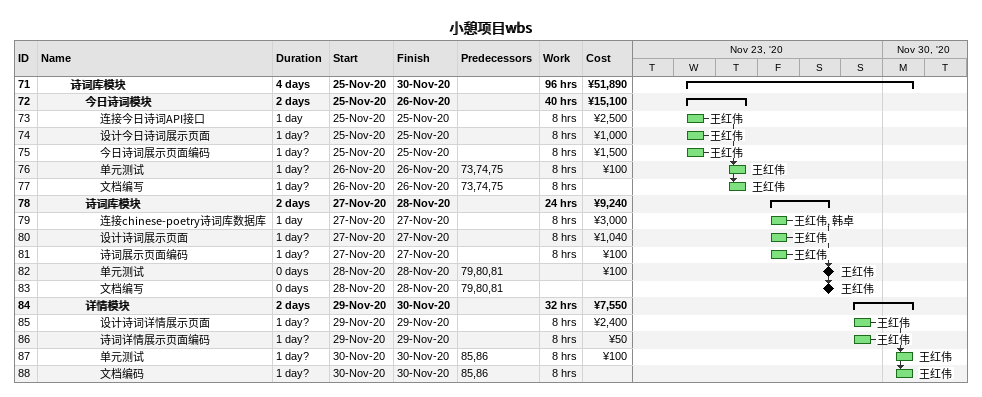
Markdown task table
小憩项目wbs

| ID | Level | Task | Duration | Start | Finish | Predecessors | Resources | Work (h) | Cost (¥) |
|---|---|---|---|---|---|---|---|---|---|
| 71 | 3 | **诗词库模块** | 4d | 2020-11-25 | 2020-11-30 |  |  | 96 | 51890 |
| 72 | 4 | **今日诗词模块** | 2d | 2020-11-25 | 2020-11-26 |  |  | 40 | 15100 |
| 73 | 5 | 连接今日诗词API接口 | 1d | 2020-11-25 | 2020-11-25 |  | 王红伟 | 8 | 2500 |
| 74 | 5 | 设计今日诗词展示页面 | 1d? | 2020-11-25 | 2020-11-25 |  | 王红伟 | 8 | 1000 |
| 75 | 5 | 今日诗词展示页面编码 | 1d? | 2020-11-25 | 2020-11-25 |  | 王红伟 | 8 | 1500 |
| 76 | 5 | 单元测试 | 1d? | 2020-11-26 | 2020-11-26 | 73, 74, 75 | 王红伟 | 8 | 100 |
| 77 | 5 | 文档编写 | 1d? | 2020-11-26 | 2020-11-26 | 73, 74, 75 | 王红伟 | 8 |  |
| 78 | 4 | **诗词库模块** | 2d | 2020-11-27 | 2020-11-28 |  |  | 24 | 9240 |
| 79 | 5 | 连接chinese-poetry诗词库数据库 | 1d | 2020-11-27 | 2020-11-27 |  | 王红伟, 韩卓 | 8 | 3000 |
| 80 | 5 | 设计诗词展示页面 | 1d? | 2020-11-27 | 2020-11-27 |  | 王红伟 | 8 | 1040 |
| 81 | 5 | 诗词展示页面编码 | 1d? | 2020-11-27 | 2020-11-27 |  | 王红伟 | 8 | 100 |
| 82 | 5 | 单元测试 | 0d | 2020-11-28 | 2020-11-28 | 79, 80, 81 | 王红伟 |  | 100 |
| 83 | 5 | 文档编写 | 0d | 2020-11-28 | 2020-11-28 | 79, 80, 81 | 王红伟 |  |  |
| 84 | 4 | **详情模块** | 2d | 2020-11-29 | 2020-11-30 |  |  | 32 | 7550 |
| 85 | 5 | 设计诗词详情展示页面 | 1d? | 2020-11-29 | 2020-11-29 |  | 王红伟 | 8 | 2400 |
| 86 | 5 | 诗词详情展示页面编码 | 1d? | 2020-11-29 | 2020-11-29 |  | 王红伟 | 8 | 50 |
| 87 | 5 | 单元测试 | 1d? | 2020-11-30 | 2020-11-30 | 85, 86 | 王红伟 | 8 | 100 |
| 88 | 5 | 文档编码 | 1d? | 2020-11-30 | 2020-11-30 | 85, 86 | 王红伟 | 8 |  |
